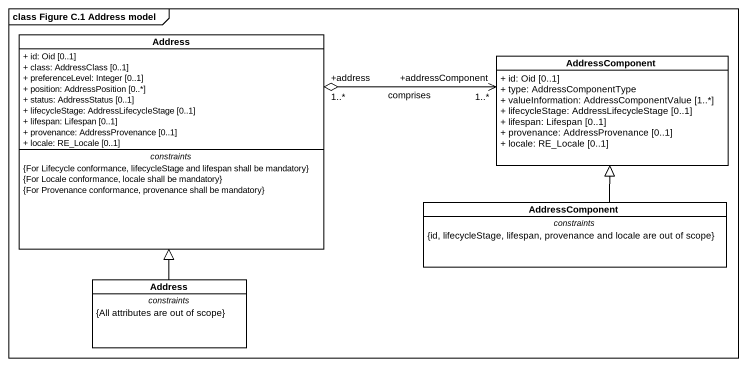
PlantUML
@startuml
mainframe class Figure C.1 Address model
hide circle
hide empty members
skinparam classAttributeIconSize 0
class Address #FFFFFF {
  + id: Oid [0..1]
  + class: AddressClass [0..1]
  + preferenceLevel: Integer [0..1]
  + position: AddressPosition [0..*]
  + status: AddressStatus [0..1]
  + lifecycleStage: AddressLifecycleStage [0..1]
  + lifespan: Lifespan [0..1]
  + provenance: AddressProvenance [0..1]
  + locale: RE_Locale [0..1]
  -- constraints --
  {For Lifecycle conformance, lifecycleStage and lifespan shall be mandatory}
  {For Locale conformance, locale shall be mandatory}
  {For Provenance conformance, provenance shall be mandatory}
}
class AddressComponent #FFFFFF {
  + id: Oid [0..1]
  + type: AddressComponentType
  + valueInformation: AddressComponentValue [1..*]
  + lifecycleStage: AddressLifecycleStage [0..1]
  + lifespan: Lifespan [0..1]
  + provenance: AddressProvenance [0..1]
  + locale: RE_Locale [0..1]
}
class "AddressComponent" as AddressComponent_2 #FFFFFF {
  -- constraints --
  {id, lifecycleStage, lifespan, provenance and locale are out of scope}
}
class "Address" as Address_2 #FFFFFF {
  -- constraints --
  {All attributes are out of scope}
}
AddressComponent "+addressComponent\n1..*" <-left-o "+address\n1..*" Address : comprises
AddressComponent_2 -up-|> AddressComponent
Address_2 -up-|> Address
@enduml
